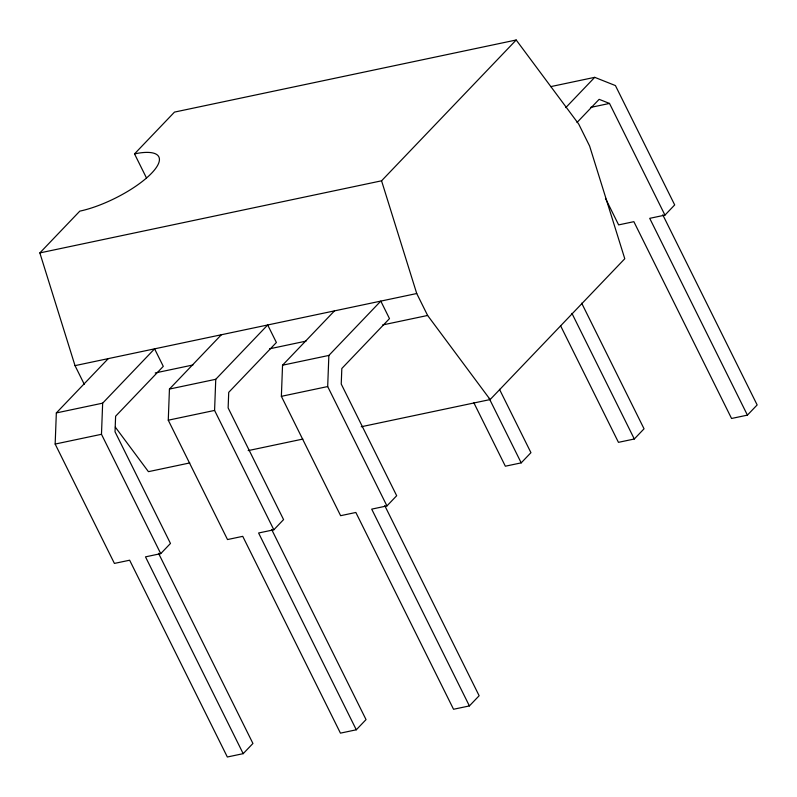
<?xml version="1.0" encoding="UTF-8"?>
<svg xmlns="http://www.w3.org/2000/svg" width="797" height="797" viewBox="0 0 797 797"><rect width="100%" height="100%" fill="white"/><g stroke="black" fill="none" stroke-linecap="round" stroke-linejoin="round"><path stroke-width="1.2" d="M158.553 553.347L252.928 743.471L243.185 753.663L227.334 757.001L129.642 560.211L114.409 563.419L55.162 444.059L56.338 412.936L108.272 358.61M160.725 553.646L101.478 434.295L102.654 403.162L154.588 348.837L163.285 366.351L115.615 416.213L115.027 431.775L170.468 543.454L160.725 553.646L145.492 556.864L243.185 753.663M271.647 529.477L366.032 719.601L356.289 729.793L340.439 733.14L242.746 536.341L227.514 539.559L168.267 420.198L169.442 389.066L221.377 334.74M273.829 529.786L214.582 410.425L215.758 379.292L267.692 324.977L276.39 342.491L228.719 392.343L228.131 407.915L283.573 519.594L273.829 529.786L258.597 532.994L356.289 729.793M384.752 505.607L479.136 695.741L469.393 705.923L453.543 709.27L355.851 512.471L340.618 515.689L281.371 396.328L282.546 365.205L334.481 310.88M386.934 505.916L327.687 386.555L328.862 355.432L380.797 301.107L389.484 318.621L341.823 368.483L341.236 384.044L396.677 495.724L386.934 505.916L371.701 509.134L469.393 705.923M84.273 384.284L75.018 365.634L39.85 252.918L79.8 211.135A57.693 17.634 -26.4 0 0 151.689 173.118A57.693 17.634 -26.4 0 0 134.524 153.891L174.483 112.098L516.197 39.999L578.722 124.083L589.611 146.03L624.778 258.736L490.145 399.556L361.25 426.754M39.85 252.918L381.564 180.809L516.197 39.999M565.77 107.625L594.721 77.339L615.433 85.578L674.69 204.929L664.947 215.12L649.714 218.338L747.407 415.127L731.556 418.475L633.864 221.676L618.631 224.893L605.461 198.353M577.018 122.469L599.145 99.326L609.506 103.441L664.947 215.12M473.886 402.834L505.348 466.205L521.198 462.868L530.941 452.676L499.48 389.305M560.5 325.594L618.452 442.345L634.302 438.998L644.046 428.806L581.68 303.169M747.407 415.127L757.15 404.946L662.765 214.811M550.787 86.614L594.721 77.339M590.507 107.446L609.506 103.441M75.018 365.634L416.731 293.525L427.62 315.463L490.145 399.556M155.226 372.946L192.924 364.986M269.535 348.827L306.018 341.126M382.63 324.957L427.62 315.463M56.338 412.936L102.654 403.162M169.442 389.066L215.758 379.292M282.546 365.205L328.862 355.432M55.162 444.059L101.478 434.295M168.267 420.198L214.582 410.425M281.371 396.328L327.687 386.555M189.776 462.937L148.431 471.665L115.336 427.142M248.156 450.614L302.87 439.067M571.937 313.36L634.302 438.998M489.189 398.38L521.198 462.868M134.524 153.891L146.469 177.94M381.564 180.809L416.731 293.525"/></g></svg>
